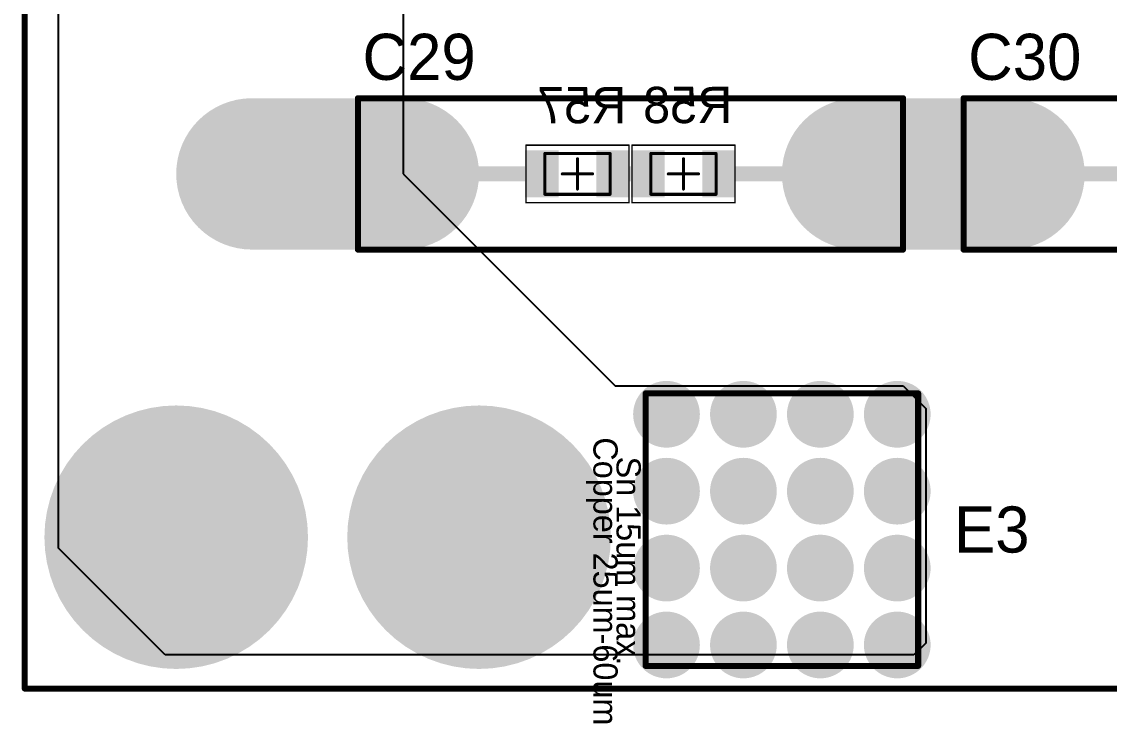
# Model space of a CAD drawing. Extents: x 87 to 188, y 111 to 204.
# Drawn here: x 87.4 to 123.31, y 111.35 to 134.53 of the extents above; entities that cross this region are included whole.
import ezdxf

# ---------------------------------------------------------------- set-up
doc = ezdxf.new("R2010")
doc.units = 0
doc.layers.get('0').update_dxf_attribs({"linetype": 'CONTINUOUS'})
for name, color, linetype in [('BOTTOMLAYER', 5, 'CONTINUOUS'), ('BOTTOMOVERLAY', 54, 'CONTINUOUS'), ('BOTTOMPASTE', 16, 'CONTINUOUS'), ('BOTTOMSOLDER', 6, 'CONTINUOUS'), ('KEEPOUTLAYER', 6, 'CONTINUOUS'), ('MECHANICAL13', 56, 'CONTINUOUS'), ('MECHANICAL15', 56, 'CONTINUOUS'), ('MECHANICAL4', 56, 'CONTINUOUS'), ('MECHANICAL7', 56, 'CONTINUOUS'), ('MULTILAYER', 9, 'CONTINUOUS'), ('TOPLAYER', 1, 'CONTINUOUS'), ('TOPOVERLAY', 2, 'CONTINUOUS'), ('TOPSOLDER', 216, 'CONTINUOUS')]:
    doc.layers.add(name, color=color, linetype=linetype)

# ---------------------------------------------------------------- blocks, each defined once
blk = doc.blocks.new('B32672_6_2_1600V_3')
at = {"layer": 'BOTTOMLAYER', "const_width": 1.5}
for points in [[(-8.25, 0, 1), (-6.75, 0, 1)], [(6.75, 0, 1), (8.25, 0, 1)]]:
    blk.add_lwpolyline(points, format="xyb", close=True, dxfattribs=at)
at = {"layer": 'BOTTOMSOLDER', "const_width": 1.602}
for points in [[(-8.301, 0, 1), (-6.699, 0, 1)], [(6.699, 0, 1), (8.301, 0, 1)]]:
    blk.add_lwpolyline(points, format="xyb", close=True, dxfattribs=at)
at = {"layer": 'MULTILAYER', "const_width": 1.5}
for points in [[(-8.25, 0, 1), (-6.75, 0, 1)], [(6.75, 0, 1), (8.25, 0, 1)]]:
    blk.add_lwpolyline(points, format="xyb", close=True, dxfattribs=at)
at = {"layer": 'TOPLAYER', "const_width": 1.5}
for points in [[(-8.25, 0, 1), (-6.75, 0, 1)], [(6.75, 0, 1), (8.25, 0, 1)]]:
    blk.add_lwpolyline(points, format="xyb", close=True, dxfattribs=at)
at = {"layer": 'TOPOVERLAY', "const_width": 0.2}
for points in [[(-9, 2.5), (9, 2.5)], [(-9, -2.5), (-9, 2.5)], [(9, -2.5), (9, 2.5)], [(-9, -2.5), (9, -2.5)]]:
    blk.add_lwpolyline(points, dxfattribs=at)
at = {"layer": 'TOPOVERLAY', "const_width": 0.1}
for points in [[(-9.05, 2.5, 1), (-8.95, 2.5, 1)], [(-9.05, 2.5, 1), (-8.95, 2.5, 1)], [(8.95, 2.5, 1), (9.05, 2.5, 1)], [(8.95, 2.5, 1), (9.05, 2.5, 1)], [(-9.05, -2.5, 1), (-8.95, -2.5, 1)], [(-9.05, -2.5, 1), (-8.95, -2.5, 1)], [(8.95, -2.5, 1), (9.05, -2.5, 1)], [(8.95, -2.5, 1), (9.05, -2.5, 1)]]:
    blk.add_lwpolyline(points, format="xyb", close=True, dxfattribs=at)
at = {"layer": 'TOPSOLDER', "const_width": 1.602}
for points in [[(-8.301, 0, 1), (-6.699, 0, 1)], [(6.699, 0, 1), (8.301, 0, 1)]]:
    blk.add_lwpolyline(points, format="xyb", close=True, dxfattribs=at)
blk = doc.blocks.new('B32672_6_2_1600V_4')
at = {"layer": 'BOTTOMLAYER', "const_width": 1.5}
for points in [[(-8.25, 0, 1), (-6.75, 0, 1)], [(6.75, 0, 1), (8.25, 0, 1)]]:
    blk.add_lwpolyline(points, format="xyb", close=True, dxfattribs=at)
at = {"layer": 'BOTTOMSOLDER', "const_width": 1.602}
for points in [[(-8.301, 0, 1), (-6.699, 0, 1)], [(6.699, 0, 1), (8.301, 0, 1)]]:
    blk.add_lwpolyline(points, format="xyb", close=True, dxfattribs=at)
at = {"layer": 'MULTILAYER', "const_width": 1.5}
for points in [[(-8.25, 0, 1), (-6.75, 0, 1)], [(6.75, 0, 1), (8.25, 0, 1)]]:
    blk.add_lwpolyline(points, format="xyb", close=True, dxfattribs=at)
at = {"layer": 'TOPLAYER', "const_width": 1.5}
for points in [[(-8.25, 0, 1), (-6.75, 0, 1)], [(6.75, 0, 1), (8.25, 0, 1)]]:
    blk.add_lwpolyline(points, format="xyb", close=True, dxfattribs=at)
at = {"layer": 'TOPOVERLAY', "const_width": 0.2}
for points in [[(-9, 2.5), (9, 2.5)], [(-9, -2.5), (-9, 2.5)], [(9, -2.5), (9, 2.5)], [(-9, -2.5), (9, -2.5)]]:
    blk.add_lwpolyline(points, dxfattribs=at)
at = {"layer": 'TOPOVERLAY', "const_width": 0.1}
for points in [[(-9.05, 2.5, 1), (-8.95, 2.5, 1)], [(-9.05, 2.5, 1), (-8.95, 2.5, 1)], [(8.95, 2.5, 1), (9.05, 2.5, 1)], [(8.95, 2.5, 1), (9.05, 2.5, 1)], [(-9.05, -2.5, 1), (-8.95, -2.5, 1)], [(-9.05, -2.5, 1), (-8.95, -2.5, 1)], [(8.95, -2.5, 1), (9.05, -2.5, 1)], [(8.95, -2.5, 1), (9.05, -2.5, 1)]]:
    blk.add_lwpolyline(points, format="xyb", close=True, dxfattribs=at)
at = {"layer": 'TOPSOLDER', "const_width": 1.602}
for points in [[(-8.301, 0, 1), (-6.699, 0, 1)], [(6.699, 0, 1), (8.301, 0, 1)]]:
    blk.add_lwpolyline(points, format="xyb", close=True, dxfattribs=at)
blk = doc.blocks.new('RES_1206_HV_B_89')
at = {"layer": 'BOTTOMLAYER'}
for points in [[(-1.625, 0.675), (-1.625, -0.675), (-0.725, 0.675), (-0.725, -0.675)], [(0.725, 0.675), (0.725, -0.675), (1.625, 0.675), (1.625, -0.675)]]:
    blk.add_solid(points, dxfattribs=at)
at = {"layer": 'BOTTOMPASTE'}
for points in [[(-1.625, 0.675), (-1.625, -0.675), (-0.725, 0.675), (-0.725, -0.675)], [(0.725, 0.675), (0.725, -0.675), (1.625, 0.675), (1.625, -0.675)]]:
    blk.add_solid(points, dxfattribs=at)
at = {"layer": 'BOTTOMSOLDER'}
for points in [[(-1.727, 0.777), (-1.727, -0.777), (-0.623, 0.777), (-0.623, -0.777)], [(0.623, 0.777), (0.623, -0.777), (1.727, 0.777), (1.727, -0.777)]]:
    blk.add_solid(points, dxfattribs=at)
at = {"layer": 'MECHANICAL13', "const_width": 0.1}
for points in [[(-1.075, 0.675), (1.075, 0.675)], [(-1.075, -0.675), (-1.075, 0.675)], [(1.075, -0.675), (1.075, 0.675)], [(-1.075, -0.675), (1.075, -0.675)]]:
    blk.add_lwpolyline(points, dxfattribs=at)
at = {"layer": 'MECHANICAL13', "const_width": 0.05}
for points in [[(-1.1, 0.675, 1), (-1.05, 0.675, 1)], [(-1.1, 0.675, 1), (-1.05, 0.675, 1)], [(1.05, 0.675, 1), (1.1, 0.675, 1)], [(1.05, 0.675, 1), (1.1, 0.675, 1)], [(-1.1, -0.675, 1), (-1.05, -0.675, 1)], [(-1.1, -0.675, 1), (-1.05, -0.675, 1)], [(1.05, -0.675, 1), (1.1, -0.675, 1)], [(1.05, -0.675, 1), (1.1, -0.675, 1)]]:
    blk.add_lwpolyline(points, format="xyb", close=True, dxfattribs=at)
at = {"layer": 'MECHANICAL15'}
for points, const_width in [([(-1.7, 0.95), (1.7, 0.95)], 0.05), ([(-1.7, -0.95), (-1.7, 0.95)], 0.05), ([(1.7, -0.95), (1.7, 0.95)], 0.05), ([(0, -0.5), (0, 0.5)], 0.1), ([(-0.5, 0), (0.5, 0)], 0.1), ([(-1.7, -0.95), (1.7, -0.95)], 0.05)]:
    blk.add_lwpolyline(points, dxfattribs=dict(at, const_width=const_width))
for points, const_width in [([(-1.712, 0.95, 1), (-1.687, 0.95, 1)], 0.025), ([(-1.712, 0.95, 1), (-1.687, 0.95, 1)], 0.025), ([(1.688, 0.95, 1), (1.713, 0.95, 1)], 0.025), ([(1.688, 0.95, 1), (1.713, 0.95, 1)], 0.025), ([(-0.025, 0.5, 1), (0.025, 0.5, 1)], 0.05), ([(-0.525, 0, 1), (-0.475, 0, 1)], 0.05), ([(0.475, 0, 1), (0.525, 0, 1)], 0.05), ([(-0.025, -0.5, 1), (0.025, -0.5, 1)], 0.05), ([(-1.712, -0.95, 1), (-1.687, -0.95, 1)], 0.025), ([(-1.712, -0.95, 1), (-1.687, -0.95, 1)], 0.025), ([(1.688, -0.95, 1), (1.713, -0.95, 1)], 0.025), ([(1.688, -0.95, 1), (1.713, -0.95, 1)], 0.025)]:
    blk.add_lwpolyline(points, format="xyb", close=True, dxfattribs=dict(at, const_width=const_width))
blk = doc.blocks.new('RES_1206_HV_B_90')
at = {"layer": 'BOTTOMLAYER'}
for points in [[(-1.625, 0.675), (-1.625, -0.675), (-0.725, 0.675), (-0.725, -0.675)], [(0.725, 0.675), (0.725, -0.675), (1.625, 0.675), (1.625, -0.675)]]:
    blk.add_solid(points, dxfattribs=at)
at = {"layer": 'BOTTOMPASTE'}
for points in [[(-1.625, 0.675), (-1.625, -0.675), (-0.725, 0.675), (-0.725, -0.675)], [(0.725, 0.675), (0.725, -0.675), (1.625, 0.675), (1.625, -0.675)]]:
    blk.add_solid(points, dxfattribs=at)
at = {"layer": 'BOTTOMSOLDER'}
for points in [[(-1.727, 0.777), (-1.727, -0.777), (-0.623, 0.777), (-0.623, -0.777)], [(0.623, 0.777), (0.623, -0.777), (1.727, 0.777), (1.727, -0.777)]]:
    blk.add_solid(points, dxfattribs=at)
at = {"layer": 'MECHANICAL13', "const_width": 0.1}
for points in [[(-1.075, 0.675), (1.075, 0.675)], [(-1.075, -0.675), (-1.075, 0.675)], [(1.075, -0.675), (1.075, 0.675)], [(-1.075, -0.675), (1.075, -0.675)]]:
    blk.add_lwpolyline(points, dxfattribs=at)
at = {"layer": 'MECHANICAL13', "const_width": 0.05}
for points in [[(-1.1, 0.675, 1), (-1.05, 0.675, 1)], [(-1.1, 0.675, 1), (-1.05, 0.675, 1)], [(1.05, 0.675, 1), (1.1, 0.675, 1)], [(1.05, 0.675, 1), (1.1, 0.675, 1)], [(-1.1, -0.675, 1), (-1.05, -0.675, 1)], [(-1.1, -0.675, 1), (-1.05, -0.675, 1)], [(1.05, -0.675, 1), (1.1, -0.675, 1)], [(1.05, -0.675, 1), (1.1, -0.675, 1)]]:
    blk.add_lwpolyline(points, format="xyb", close=True, dxfattribs=at)
at = {"layer": 'MECHANICAL15'}
for points, const_width in [([(-1.7, 0.95), (1.7, 0.95)], 0.05), ([(-1.7, -0.95), (-1.7, 0.95)], 0.05), ([(1.7, -0.95), (1.7, 0.95)], 0.05), ([(0, -0.5), (0, 0.5)], 0.1), ([(-0.5, 0), (0.5, 0)], 0.1), ([(-1.7, -0.95), (1.7, -0.95)], 0.05)]:
    blk.add_lwpolyline(points, dxfattribs=dict(at, const_width=const_width))
for points, const_width in [([(-1.712, 0.95, 1), (-1.687, 0.95, 1)], 0.025), ([(-1.712, 0.95, 1), (-1.687, 0.95, 1)], 0.025), ([(1.688, 0.95, 1), (1.713, 0.95, 1)], 0.025), ([(1.688, 0.95, 1), (1.713, 0.95, 1)], 0.025), ([(-0.025, 0.5, 1), (0.025, 0.5, 1)], 0.05), ([(-0.525, 0, 1), (-0.475, 0, 1)], 0.05), ([(0.475, 0, 1), (0.525, 0, 1)], 0.05), ([(-0.025, -0.5, 1), (0.025, -0.5, 1)], 0.05), ([(-1.712, -0.95, 1), (-1.687, -0.95, 1)], 0.025), ([(-1.712, -0.95, 1), (-1.687, -0.95, 1)], 0.025), ([(1.688, -0.95, 1), (1.713, -0.95, 1)], 0.025), ([(1.688, -0.95, 1), (1.713, -0.95, 1)], 0.025)]:
    blk.add_lwpolyline(points, format="xyb", close=True, dxfattribs=dict(at, const_width=const_width))
blk = doc.blocks.new('7461111_HAL_S_______99')
at = {"layer": 'BOTTOMLAYER', "const_width": 1}
for points in [[(-4.31, 3.81, 1), (-3.31, 3.81, 1)], [(-1.77, 3.81, 1), (-0.77, 3.81, 1)], [(0.77, 3.81, 1), (1.77, 3.81, 1)], [(3.31, 3.81, 1), (4.31, 3.81, 1)], [(-4.31, 1.27, 1), (-3.31, 1.27, 1)], [(-1.77, 1.27, 1), (-0.77, 1.27, 1)], [(0.77, 1.27, 1), (1.77, 1.27, 1)], [(3.31, 1.27, 1), (4.31, 1.27, 1)], [(-4.31, -1.27, 1), (-3.31, -1.27, 1)], [(-1.77, -1.27, 1), (-0.77, -1.27, 1)], [(0.77, -1.27, 1), (1.77, -1.27, 1)], [(3.31, -1.27, 1), (4.31, -1.27, 1)], [(-4.31, -3.81, 1), (-3.31, -3.81, 1)], [(-1.77, -3.81, 1), (-0.77, -3.81, 1)], [(0.77, -3.81, 1), (1.77, -3.81, 1)], [(3.31, -3.81, 1), (4.31, -3.81, 1)]]:
    blk.add_lwpolyline(points, format="xyb", close=True, dxfattribs=at)
at = {"layer": 'BOTTOMSOLDER', "const_width": 1.102}
for points in [[(-4.361, 3.81, 1), (-3.259, 3.81, 1)], [(-1.821, 3.81, 1), (-0.719, 3.81, 1)], [(0.719, 3.81, 1), (1.821, 3.81, 1)], [(3.259, 3.81, 1), (4.361, 3.81, 1)], [(-4.361, 1.27, 1), (-3.259, 1.27, 1)], [(-1.821, 1.27, 1), (-0.719, 1.27, 1)], [(0.719, 1.27, 1), (1.821, 1.27, 1)], [(3.259, 1.27, 1), (4.361, 1.27, 1)], [(-4.361, -1.27, 1), (-3.259, -1.27, 1)], [(-1.821, -1.27, 1), (-0.719, -1.27, 1)], [(0.719, -1.27, 1), (1.821, -1.27, 1)], [(3.259, -1.27, 1), (4.361, -1.27, 1)], [(-4.361, -3.81, 1), (-3.259, -3.81, 1)], [(-1.821, -3.81, 1), (-0.719, -3.81, 1)], [(0.719, -3.81, 1), (1.821, -3.81, 1)], [(3.259, -3.81, 1), (4.361, -3.81, 1)]]:
    blk.add_lwpolyline(points, format="xyb", close=True, dxfattribs=at)
at = {"layer": 'MECHANICAL13', "const_width": 0.2}
for points in [[(-4.5, -4.5), (-4.5, 4.5)], [(4.5, 4.5), (-4.5, 4.5)], [(4.5, -4.5), (4.5, 4.5)], [(4.5, -4.5), (-4.5, -4.5)]]:
    blk.add_lwpolyline(points, dxfattribs=at)
at = {"layer": 'MECHANICAL13', "const_width": 0.1}
for points in [[(-4.55, 4.5, 1), (-4.45, 4.5, 1)], [(-4.55, 4.5, 1), (-4.45, 4.5, 1)], [(4.45, 4.5, 1), (4.55, 4.5, 1)], [(4.45, 4.5, 1), (4.55, 4.5, 1)], [(-4.55, -4.5, 1), (-4.45, -4.5, 1)], [(-4.55, -4.5, 1), (-4.45, -4.5, 1)], [(4.45, -4.5, 1), (4.55, -4.5, 1)], [(4.45, -4.5, 1), (4.55, -4.5, 1)]]:
    blk.add_lwpolyline(points, format="xyb", close=True, dxfattribs=at)
at = {"layer": 'MULTILAYER', "const_width": 1}
for points in [[(-4.31, 3.81, 1), (-3.31, 3.81, 1)], [(-1.77, 3.81, 1), (-0.77, 3.81, 1)], [(0.77, 3.81, 1), (1.77, 3.81, 1)], [(3.31, 3.81, 1), (4.31, 3.81, 1)], [(-4.31, 1.27, 1), (-3.31, 1.27, 1)], [(-1.77, 1.27, 1), (-0.77, 1.27, 1)], [(0.77, 1.27, 1), (1.77, 1.27, 1)], [(3.31, 1.27, 1), (4.31, 1.27, 1)], [(-4.31, -1.27, 1), (-3.31, -1.27, 1)], [(-1.77, -1.27, 1), (-0.77, -1.27, 1)], [(0.77, -1.27, 1), (1.77, -1.27, 1)], [(3.31, -1.27, 1), (4.31, -1.27, 1)], [(-4.31, -3.81, 1), (-3.31, -3.81, 1)], [(-1.77, -3.81, 1), (-0.77, -3.81, 1)], [(0.77, -3.81, 1), (1.77, -3.81, 1)], [(3.31, -3.81, 1), (4.31, -3.81, 1)]]:
    blk.add_lwpolyline(points, format="xyb", close=True, dxfattribs=at)
at = {"layer": 'TOPLAYER', "const_width": 1}
for points in [[(-4.31, 3.81, 1), (-3.31, 3.81, 1)], [(-1.77, 3.81, 1), (-0.77, 3.81, 1)], [(0.77, 3.81, 1), (1.77, 3.81, 1)], [(3.31, 3.81, 1), (4.31, 3.81, 1)], [(-4.31, 1.27, 1), (-3.31, 1.27, 1)], [(-1.77, 1.27, 1), (-0.77, 1.27, 1)], [(0.77, 1.27, 1), (1.77, 1.27, 1)], [(3.31, 1.27, 1), (4.31, 1.27, 1)], [(-4.31, -1.27, 1), (-3.31, -1.27, 1)], [(-1.77, -1.27, 1), (-0.77, -1.27, 1)], [(0.77, -1.27, 1), (1.77, -1.27, 1)], [(3.31, -1.27, 1), (4.31, -1.27, 1)], [(-4.31, -3.81, 1), (-3.31, -3.81, 1)], [(-1.77, -3.81, 1), (-0.77, -3.81, 1)], [(0.77, -3.81, 1), (1.77, -3.81, 1)], [(3.31, -3.81, 1), (4.31, -3.81, 1)]]:
    blk.add_lwpolyline(points, format="xyb", close=True, dxfattribs=at)
at = {"layer": 'TOPSOLDER', "const_width": 1.102}
for points in [[(-4.361, 3.81, 1), (-3.259, 3.81, 1)], [(-1.821, 3.81, 1), (-0.719, 3.81, 1)], [(0.719, 3.81, 1), (1.821, 3.81, 1)], [(3.259, 3.81, 1), (4.361, 3.81, 1)], [(-4.361, 1.27, 1), (-3.259, 1.27, 1)], [(-1.821, 1.27, 1), (-0.719, 1.27, 1)], [(0.719, 1.27, 1), (1.821, 1.27, 1)], [(3.259, 1.27, 1), (4.361, 1.27, 1)], [(-4.361, -1.27, 1), (-3.259, -1.27, 1)], [(-1.821, -1.27, 1), (-0.719, -1.27, 1)], [(0.719, -1.27, 1), (1.821, -1.27, 1)], [(3.259, -1.27, 1), (4.361, -1.27, 1)], [(-4.361, -3.81, 1), (-3.259, -3.81, 1)], [(-1.821, -3.81, 1), (-0.719, -3.81, 1)], [(0.719, -3.81, 1), (1.821, -3.81, 1)], [(3.259, -3.81, 1), (4.361, -3.81, 1)]]:
    blk.add_lwpolyline(points, format="xyb", close=True, dxfattribs=at)
at = {"layer": 'MECHANICAL7'}
for s, p in [('Sn 15um max.', (-2.413, -5.461)), ('Copper 25um-60um', (-3.048, -6.223))]:
    blk.add_text(s, height=0.8, dxfattribs=at).set_placement(p)

msp = doc.modelspace()

# ---------------------------------------------------------------- linework, layer by layer
at = {"layer": 'BOTTOMLAYER'}
for p, q in [((88.609, 117.141), (88.609, 193.794)), ((100, 185.5), (100, 129.5)), ((100, 129.5), (104.5, 125)), ((104.5, 125), (107, 122.5)), ((107, 122.5), (116.5, 122.5)), ((116.5, 122.5), (117.25, 121.75)), ((117.25, 121.75), (117.25, 114)), ((92.141, 113.609), (88.609, 117.141)), ((117.25, 114), (116.859, 113.609)), ((116.859, 113.609), (92.141, 113.609))]:
    msp.add_line(p, q, dxfattribs=at)
for points, const_width in [([(95, 129.5), (100, 129.5)], 5), ([(115, 129.5), (120, 129.5)], 5), ([(102.5, 129.5), (104.575, 129.5)], 0.5), ([(106.925, 129.5), (108.075, 129.5)], 0.5), ([(110.425, 129.5), (112.5, 129.5)], 0.5), ([(122.5, 129.5), (124.575, 129.5)], 0.5)]:
    msp.add_lwpolyline(points, dxfattribs=dict(at, const_width=const_width))
for points, const_width in [([(93.75, 129.5, 1), (96.25, 129.5, 1)], 2.5), ([(98.75, 129.5, 1), (101.25, 129.5, 1)], 2.5), ([(113.75, 129.5, 1), (116.25, 129.5, 1)], 2.5), ([(118.75, 129.5, 1), (121.25, 129.5, 1)], 2.5), ([(102.375, 129.5, 1), (102.625, 129.5, 1)], 0.25), ([(104.45, 129.5, 1), (104.7, 129.5, 1)], 0.25), ([(106.8, 129.5, 1), (107.05, 129.5, 1)], 0.25), ([(107.95, 129.5, 1), (108.2, 129.5, 1)], 0.25), ([(110.3, 129.5, 1), (110.55, 129.5, 1)], 0.25), ([(112.375, 129.5, 1), (112.625, 129.5, 1)], 0.25), ([(122.375, 129.5, 1), (122.625, 129.5, 1)], 0.25), ([(90.375, 117.5, 1), (94.625, 117.5, 1)], 4.25), ([(100.375, 117.5, 1), (104.625, 117.5, 1)], 4.25), ([(92.25, 121, 1), (92.75, 121, 1)], 0.5), ([(102.25, 121, 1), (102.75, 121, 1)], 0.5), ([(90.5, 120.531, 1), (91, 120.531, 1)], 0.5), ([(94, 120.531, 1), (94.5, 120.531, 1)], 0.5), ([(100.5, 120.531, 1), (101, 120.531, 1)], 0.5), ([(104, 120.531, 1), (104.5, 120.531, 1)], 0.5), ([(89.219, 119.25, 1), (89.719, 119.25, 1)], 0.5), ([(95.281, 119.25, 1), (95.781, 119.25, 1)], 0.5), ([(99.219, 119.25, 1), (99.719, 119.25, 1)], 0.5), ([(105.281, 119.25, 1), (105.781, 119.25, 1)], 0.5), ([(88.75, 117.5, 1), (89.25, 117.5, 1)], 0.5), ([(95.75, 117.5, 1), (96.25, 117.5, 1)], 0.5), ([(98.75, 117.5, 1), (99.25, 117.5, 1)], 0.5), ([(105.75, 117.5, 1), (106.25, 117.5, 1)], 0.5), ([(89.219, 115.75, 1), (89.719, 115.75, 1)], 0.5), ([(95.281, 115.75, 1), (95.781, 115.75, 1)], 0.5), ([(99.219, 115.75, 1), (99.719, 115.75, 1)], 0.5), ([(105.281, 115.75, 1), (105.781, 115.75, 1)], 0.5), ([(90.5, 114.469, 1), (91, 114.469, 1)], 0.5), ([(94, 114.469, 1), (94.5, 114.469, 1)], 0.5), ([(100.5, 114.469, 1), (101, 114.469, 1)], 0.5), ([(104, 114.469, 1), (104.5, 114.469, 1)], 0.5), ([(92.25, 114, 1), (92.75, 114, 1)], 0.5), ([(102.25, 114, 1), (102.75, 114, 1)], 0.5)]:
    msp.add_lwpolyline(points, format="xyb", close=True, dxfattribs=dict(at, const_width=const_width))
at = {"layer": 'BOTTOMSOLDER'}
for points, const_width in [([(90.324, 117.5, 1), (94.676, 117.5, 1)], 4.352), ([(100.324, 117.5, 1), (104.676, 117.5, 1)], 4.352), ([(92.199, 121, 1), (92.801, 121, 1)], 0.602), ([(102.199, 121, 1), (102.801, 121, 1)], 0.602), ([(90.449, 120.531, 1), (91.051, 120.531, 1)], 0.602), ([(93.949, 120.531, 1), (94.551, 120.531, 1)], 0.602), ([(100.449, 120.531, 1), (101.051, 120.531, 1)], 0.602), ([(103.949, 120.531, 1), (104.551, 120.531, 1)], 0.602), ([(89.168, 119.25, 1), (89.77, 119.25, 1)], 0.602), ([(95.23, 119.25, 1), (95.832, 119.25, 1)], 0.602), ([(99.168, 119.25, 1), (99.77, 119.25, 1)], 0.602), ([(105.23, 119.25, 1), (105.832, 119.25, 1)], 0.602), ([(88.699, 117.5, 1), (89.301, 117.5, 1)], 0.602), ([(95.699, 117.5, 1), (96.301, 117.5, 1)], 0.602), ([(98.699, 117.5, 1), (99.301, 117.5, 1)], 0.602), ([(105.699, 117.5, 1), (106.301, 117.5, 1)], 0.602), ([(89.168, 115.75, 1), (89.77, 115.75, 1)], 0.602), ([(95.23, 115.75, 1), (95.832, 115.75, 1)], 0.602), ([(99.168, 115.75, 1), (99.77, 115.75, 1)], 0.602), ([(105.23, 115.75, 1), (105.832, 115.75, 1)], 0.602), ([(90.449, 114.469, 1), (91.051, 114.469, 1)], 0.602), ([(93.949, 114.469, 1), (94.551, 114.469, 1)], 0.602), ([(100.449, 114.469, 1), (101.051, 114.469, 1)], 0.602), ([(103.949, 114.469, 1), (104.551, 114.469, 1)], 0.602), ([(92.199, 114, 1), (92.801, 114, 1)], 0.602), ([(102.199, 114, 1), (102.801, 114, 1)], 0.602)]:
    msp.add_lwpolyline(points, format="xyb", close=True, dxfattribs=dict(at, const_width=const_width))
at = {"layer": 'KEEPOUTLAYER', "const_width": 0.2}
for points in [[(87.5, 112.5), (87.5, 202.5)], [(87.5, 112.5), (187.5, 112.5)]]:
    msp.add_lwpolyline(points, dxfattribs=at)
at = {"layer": 'KEEPOUTLAYER', "const_width": 0.1}
msp.add_lwpolyline([(87.45, 112.5, 1), (87.55, 112.5, 1)], format="xyb", close=True, dxfattribs=at)
msp.add_lwpolyline([(87.45, 112.5, 1), (87.55, 112.5, 1)], format="xyb", close=True, dxfattribs=at)
at = {"layer": 'MECHANICAL4', "const_width": 0.2}
for points in [[(87.5, 112.5), (87.5, 202.5)], [(87.5, 112.5), (187.5, 112.5)]]:
    msp.add_lwpolyline(points, dxfattribs=at)
at = {"layer": 'MECHANICAL4', "const_width": 0.1}
msp.add_lwpolyline([(87.45, 112.5, 1), (87.55, 112.5, 1)], format="xyb", close=True, dxfattribs=at)
msp.add_lwpolyline([(87.45, 112.5, 1), (87.55, 112.5, 1)], format="xyb", close=True, dxfattribs=at)
at = {"layer": 'MULTILAYER'}
for points, const_width in [([(90.375, 117.5, 1), (94.625, 117.5, 1)], 4.25), ([(100.375, 117.5, 1), (104.625, 117.5, 1)], 4.25), ([(92.25, 121, 1), (92.75, 121, 1)], 0.5), ([(102.25, 121, 1), (102.75, 121, 1)], 0.5), ([(90.5, 120.531, 1), (91, 120.531, 1)], 0.5), ([(94, 120.531, 1), (94.5, 120.531, 1)], 0.5), ([(100.5, 120.531, 1), (101, 120.531, 1)], 0.5), ([(104, 120.531, 1), (104.5, 120.531, 1)], 0.5), ([(89.219, 119.25, 1), (89.719, 119.25, 1)], 0.5), ([(95.281, 119.25, 1), (95.781, 119.25, 1)], 0.5), ([(99.219, 119.25, 1), (99.719, 119.25, 1)], 0.5), ([(105.281, 119.25, 1), (105.781, 119.25, 1)], 0.5), ([(88.75, 117.5, 1), (89.25, 117.5, 1)], 0.5), ([(95.75, 117.5, 1), (96.25, 117.5, 1)], 0.5), ([(98.75, 117.5, 1), (99.25, 117.5, 1)], 0.5), ([(105.75, 117.5, 1), (106.25, 117.5, 1)], 0.5), ([(89.219, 115.75, 1), (89.719, 115.75, 1)], 0.5), ([(95.281, 115.75, 1), (95.781, 115.75, 1)], 0.5), ([(99.219, 115.75, 1), (99.719, 115.75, 1)], 0.5), ([(105.281, 115.75, 1), (105.781, 115.75, 1)], 0.5), ([(90.5, 114.469, 1), (91, 114.469, 1)], 0.5), ([(94, 114.469, 1), (94.5, 114.469, 1)], 0.5), ([(100.5, 114.469, 1), (101, 114.469, 1)], 0.5), ([(104, 114.469, 1), (104.5, 114.469, 1)], 0.5), ([(92.25, 114, 1), (92.75, 114, 1)], 0.5), ([(102.25, 114, 1), (102.75, 114, 1)], 0.5)]:
    msp.add_lwpolyline(points, format="xyb", close=True, dxfattribs=dict(at, const_width=const_width))
at = {"layer": 'TOPLAYER'}
for p, q in [((88.609, 117.141), (88.609, 193.794)), ((100, 185.5), (100, 129.5)), ((100, 129.5), (104.5, 125)), ((104.5, 125), (107, 122.5)), ((107, 122.5), (116.5, 122.5)), ((116.5, 122.5), (117.25, 121.75)), ((117.25, 121.75), (117.25, 114)), ((92.141, 113.609), (88.609, 117.141)), ((117.25, 114), (116.859, 113.609)), ((116.859, 113.609), (92.141, 113.609))]:
    msp.add_line(p, q, dxfattribs=at)
at = {"layer": 'TOPLAYER', "const_width": 5}
for points in [[(95, 129.5), (100, 129.5)], [(115, 129.5), (120, 129.5)]]:
    msp.add_lwpolyline(points, dxfattribs=at)
at = {"layer": 'TOPLAYER'}
for points, const_width in [([(93.75, 129.5, 1), (96.25, 129.5, 1)], 2.5), ([(98.75, 129.5, 1), (101.25, 129.5, 1)], 2.5), ([(113.75, 129.5, 1), (116.25, 129.5, 1)], 2.5), ([(118.75, 129.5, 1), (121.25, 129.5, 1)], 2.5), ([(90.375, 117.5, 1), (94.625, 117.5, 1)], 4.25), ([(100.375, 117.5, 1), (104.625, 117.5, 1)], 4.25), ([(92.25, 121, 1), (92.75, 121, 1)], 0.5), ([(102.25, 121, 1), (102.75, 121, 1)], 0.5), ([(90.5, 120.531, 1), (91, 120.531, 1)], 0.5), ([(94, 120.531, 1), (94.5, 120.531, 1)], 0.5), ([(100.5, 120.531, 1), (101, 120.531, 1)], 0.5), ([(104, 120.531, 1), (104.5, 120.531, 1)], 0.5), ([(89.219, 119.25, 1), (89.719, 119.25, 1)], 0.5), ([(95.281, 119.25, 1), (95.781, 119.25, 1)], 0.5), ([(99.219, 119.25, 1), (99.719, 119.25, 1)], 0.5), ([(105.281, 119.25, 1), (105.781, 119.25, 1)], 0.5), ([(88.75, 117.5, 1), (89.25, 117.5, 1)], 0.5), ([(95.75, 117.5, 1), (96.25, 117.5, 1)], 0.5), ([(98.75, 117.5, 1), (99.25, 117.5, 1)], 0.5), ([(105.75, 117.5, 1), (106.25, 117.5, 1)], 0.5), ([(89.219, 115.75, 1), (89.719, 115.75, 1)], 0.5), ([(95.281, 115.75, 1), (95.781, 115.75, 1)], 0.5), ([(99.219, 115.75, 1), (99.719, 115.75, 1)], 0.5), ([(105.281, 115.75, 1), (105.781, 115.75, 1)], 0.5), ([(90.5, 114.469, 1), (91, 114.469, 1)], 0.5), ([(94, 114.469, 1), (94.5, 114.469, 1)], 0.5), ([(100.5, 114.469, 1), (101, 114.469, 1)], 0.5), ([(104, 114.469, 1), (104.5, 114.469, 1)], 0.5), ([(92.25, 114, 1), (92.75, 114, 1)], 0.5), ([(102.25, 114, 1), (102.75, 114, 1)], 0.5)]:
    msp.add_lwpolyline(points, format="xyb", close=True, dxfattribs=dict(at, const_width=const_width))
at = {"layer": 'TOPSOLDER'}
for points, const_width in [([(90.324, 117.5, 1), (94.676, 117.5, 1)], 4.352), ([(100.324, 117.5, 1), (104.676, 117.5, 1)], 4.352), ([(92.199, 121, 1), (92.801, 121, 1)], 0.602), ([(102.199, 121, 1), (102.801, 121, 1)], 0.602), ([(90.449, 120.531, 1), (91.051, 120.531, 1)], 0.602), ([(93.949, 120.531, 1), (94.551, 120.531, 1)], 0.602), ([(100.449, 120.531, 1), (101.051, 120.531, 1)], 0.602), ([(103.949, 120.531, 1), (104.551, 120.531, 1)], 0.602), ([(89.168, 119.25, 1), (89.77, 119.25, 1)], 0.602), ([(95.23, 119.25, 1), (95.832, 119.25, 1)], 0.602), ([(99.168, 119.25, 1), (99.77, 119.25, 1)], 0.602), ([(105.23, 119.25, 1), (105.832, 119.25, 1)], 0.602), ([(88.699, 117.5, 1), (89.301, 117.5, 1)], 0.602), ([(95.699, 117.5, 1), (96.301, 117.5, 1)], 0.602), ([(98.699, 117.5, 1), (99.301, 117.5, 1)], 0.602), ([(105.699, 117.5, 1), (106.301, 117.5, 1)], 0.602), ([(89.168, 115.75, 1), (89.77, 115.75, 1)], 0.602), ([(95.23, 115.75, 1), (95.832, 115.75, 1)], 0.602), ([(99.168, 115.75, 1), (99.77, 115.75, 1)], 0.602), ([(105.23, 115.75, 1), (105.832, 115.75, 1)], 0.602), ([(90.449, 114.469, 1), (91.051, 114.469, 1)], 0.602), ([(93.949, 114.469, 1), (94.551, 114.469, 1)], 0.602), ([(100.449, 114.469, 1), (101.051, 114.469, 1)], 0.602), ([(103.949, 114.469, 1), (104.551, 114.469, 1)], 0.602), ([(92.199, 114, 1), (92.801, 114, 1)], 0.602), ([(102.199, 114, 1), (102.801, 114, 1)], 0.602)]:
    msp.add_lwpolyline(points, format="xyb", close=True, dxfattribs=dict(at, const_width=const_width))

# ---------------------------------------------------------------- block references
for name, p, rotation in [('B32672_6_2_1600V_4', (107.5, 129.5), 360), ('B32672_6_2_1600V_3', (127.5, 129.5), 360), ('RES_1206_HV_B_89', (105.75, 129.5), 360), ('RES_1206_HV_B_90', (109.25, 129.5), 360), ('7461111_HAL_S_______99', (112.5, 117.75), 270)]:
    msp.add_blockref(name, p, dxfattribs=dict(rotation=rotation))

# ---------------------------------------------------------------- texts
at = {"layer": 'BOTTOMOVERLAY', "text_generation_flag": 2}
for s, p in [('R57', (107.361, 131.172)), ('R58', (110.861, 131.177))]:
    msp.add_text(s, height=1.2, dxfattribs=at).set_placement(p)
at = {"layer": 'TOPOVERLAY'}
for s, p in [('C29', (98.652, 132.605)), ('C30', (118.651, 132.605)), ('E3', (118.186, 116.992))]:
    msp.add_text(s, height=1.524, dxfattribs=at).set_placement(p)

doc.saveas('drawing.dxf')
